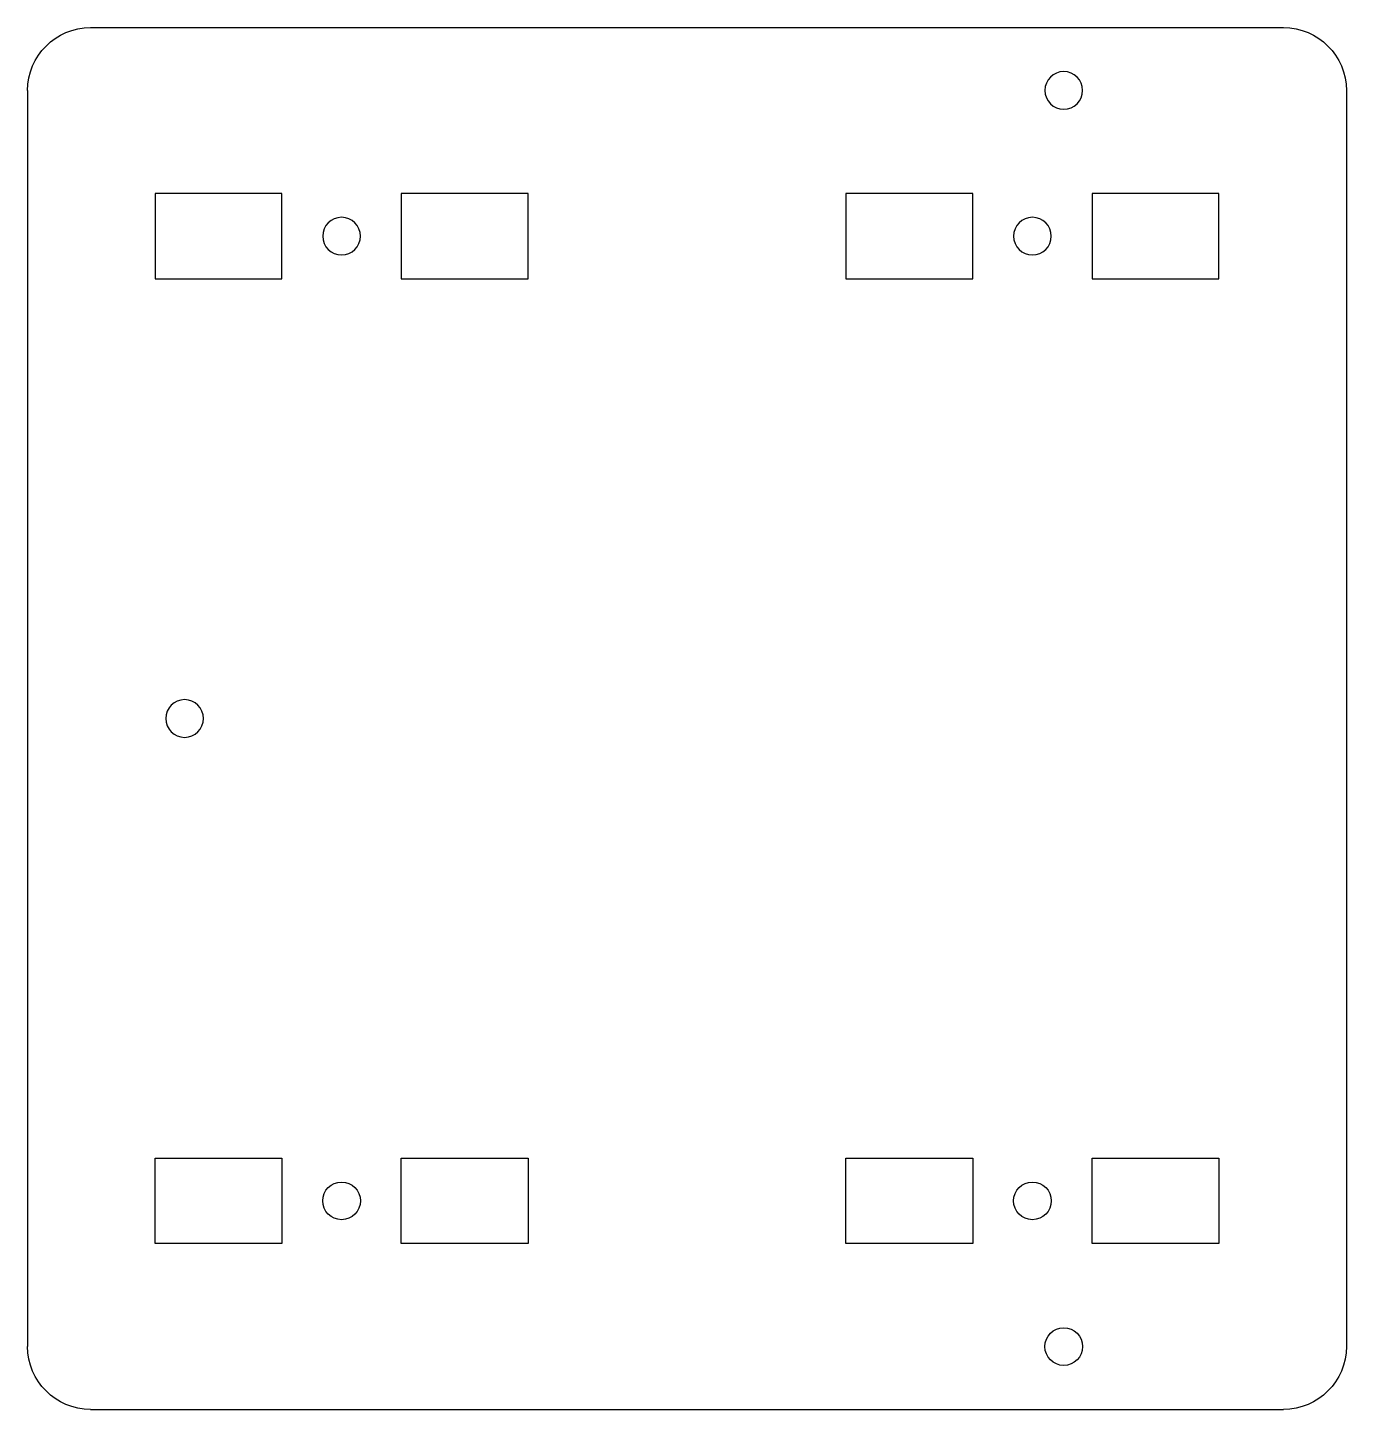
# Model space of a CAD drawing. Extents: x 115 to 220, y -100 to 10.
import ezdxf

# ---------------------------------------------------------------- set-up
doc = ezdxf.new("R2010")
doc.units = 0
doc.header["$MEASUREMENT"] = 0
doc.layers.add('VISIBLE', color=7, linetype='CONTINUOUS')

msp = doc.modelspace()

# ---------------------------------------------------------------- linework, layer by layer
at = {"layer": 'VISIBLE'}
for p, q in [((120, 10), (215, 10)), ((115, 5), (115, -95)), ((220, 5), (220, -95)), ((135.25, -3.2), (125.15, -3.2)), ((125.15, -3.2), (125.15, -10)), ((135.25, -10), (135.25, -3.2)), ((144.75, -3.2), (144.75, -10)), ((154.85, -3.2), (144.75, -3.2)), ((154.85, -10), (154.85, -3.2)), ((180.15, -3.2), (180.15, -10)), ((190.25, -3.2), (180.15, -3.2)), ((190.25, -10), (190.25, -3.2)), ((209.85, -3.2), (199.75, -3.2)), ((199.75, -3.2), (199.75, -10)), ((209.85, -10), (209.85, -3.2)), ((125.15, -10), (135.25, -10)), ((144.75, -10), (154.85, -10)), ((180.15, -10), (190.25, -10)), ((199.75, -10), (209.85, -10)), ((125.15, -86.8), (125.15, -80)), ((125.15, -80), (135.25, -80)), ((135.25, -80), (135.25, -86.8)), ((144.75, -80), (154.85, -80)), ((144.75, -86.8), (144.75, -80)), ((154.85, -80), (154.85, -86.8)), ((180.15, -80), (190.25, -80)), ((180.15, -86.8), (180.15, -80)), ((190.25, -80), (190.25, -86.8)), ((199.75, -80), (209.85, -80)), ((199.75, -86.8), (199.75, -80)), ((209.85, -80), (209.85, -86.8)), ((135.25, -86.8), (125.15, -86.8)), ((154.85, -86.8), (144.75, -86.8)), ((190.25, -86.8), (180.15, -86.8)), ((209.85, -86.8), (199.75, -86.8)), ((120, -100), (215, -100))]:
    msp.add_line(p, q, dxfattribs=at)
at = {"layer": 'VISIBLE', "extrusion": (0, 0, -1)}
for centre in [(-197.5, 5), (-140, -6.6), (-195, -6.6), (-127.5, -45)]:
    msp.add_circle(centre, 1.5, dxfattribs=at)
at = {"layer": 'VISIBLE'}
for centre in [(140, -83.4), (195, -83.4), (197.5, -95)]:
    msp.add_circle(centre, 1.5, dxfattribs=at)
at = {"layer": 'VISIBLE', "extrusion": (0, 0, -1)}
for centre, start, end in [((-120, 5), 0, 90), ((-215, 5), 90, 180), ((-120, -95), 270, 0), ((-215, -95), 180, 270)]:
    msp.add_arc(centre, 5, start, end, dxfattribs=at)

doc.saveas('drawing.dxf')
